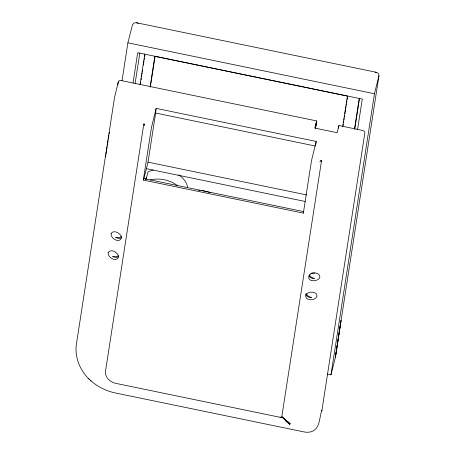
<?xml version="1.0" encoding="UTF-8"?>
<svg xmlns="http://www.w3.org/2000/svg" width="455" height="455" viewBox="0 0 455 455"><rect width="100%" height="100%" fill="white"/><g stroke="black" fill="none" stroke-linecap="round" stroke-linejoin="round"><path stroke-width="0.68" d="M327.52 374.061L330.984 374.778L335.363 357.471L378.975 75.678L378.679 73.795L376.695 72.368L136.568 22.773L135.038 22.75L133.787 23.211L132.513 24.775L127.889 42.81L122.031 80.683M321.475 161.184L321.446 161.559L321.526 160.729L281.708 417.332L280.906 417.462L116.241 383.451C112.55 382.655 108.972 380.693 106.811 377.531M143.604 124.829L143.803 124.022L105.429 371.627A12.643 8.639 14.2 0 0 106.777 376.814M105.748 155.627L105.532 156.998L105.861 155.695M105.958 154.256L107.124 146.72M107.334 145.35L108.08 140.555M108.29 139.184L108.5 137.814M108.717 136.443L108.927 135.072M117.868 84.732L118.3 81.923A2.81 1.922 14.2 0 1 121.343 80.592L316.583 120.916L315.872 125.534L316.777 121.957L315.508 128.446M133.036 82.901L137.706 52.689L362.282 99.076L357.619 129.237M135.129 83.35L139.804 53.15M140.038 84.852L144.815 53.991M140.561 83.339L140.777 81.934M141.101 79.83L141.317 78.431M141.533 77.026L141.755 75.621M141.971 74.222L142.188 72.817M142.404 71.412L142.62 70.013M143.382 65.105L143.598 63.7M143.814 62.295L144.03 60.896M144.246 59.491L144.468 58.092M144.684 56.687L144.9 55.282M150.184 86.342L154.831 56.306L347.41 96.085L342.643 126.871M150.326 87.15L155.081 56.414M143.308 180.066L143.689 178.565L303.741 211.62L303.36 213.128L143.308 180.066L151.464 127.44L156.167 108.387L316.225 141.442L315.713 144.741M315.508 146.066L155.456 113.005L156.167 108.387M143.74 179.111L148.029 162.162L155.582 113.306M303.36 213.128L311.516 160.496L316.225 141.442M338.497 128.168L338.907 125.529L362.413 130.38A2.81 1.922 14.2 0 1 364.87 132.849L321.981 410.08C319.251 416.757 320.417 427.006 313.04 431.022C310.054 432.546 306.556 432.506 303.354 431.795L115.53 393.001C106.18 391.055 97.262 386.693 90.244 380.187M343.11 125.586L343.326 124.187M343.542 122.787L343.758 121.388M343.974 119.989L344.19 118.59M344.407 117.191L344.623 115.786M344.947 113.687L345.595 109.49M345.811 108.091L346.027 106.692M346.249 105.293L346.465 103.894M346.682 102.494L346.898 101.095M347.114 99.696L347.438 97.597M354.468 129.14L359.24 98.28M354.775 129.027L359.547 98.172M330.984 374.778L374.454 93.741L378.975 75.678M143.678 124.511L143.803 124.033L144.679 124.096M118.3 81.923L114.512 97.58L76.724 342.149C73.784 356.492 80.143 371.621 91.097 380.989M109.137 133.702L109.467 132.394M155.456 113.005L155.906 111.213M146.095 179.276L147.915 172.064A23.853 16.3 14.2 0 1 153.307 169.999M316.583 120.916L314.775 128.077L337.098 132.689L338.907 125.529M321.475 161.241L321.469 160.769L320.508 160.416M121.764 236.987C120.427 239.131 117.362 238.505 115.598 237.277A5.619 3.839 14.2 0 0 121.735 236.145M118.818 256.011C117.487 258.156 114.421 257.53 112.658 256.296A5.619 3.839 14.2 0 0 117.947 255.881M321.122 160.712L319.837 161.866M310.828 273.387C319.689 270.532 324.358 279.637 313.7 280.82C305.897 280.974 308.035 272.073 314.871 273.21M375.096 72.191L376.695 72.368M127.889 42.81L374.454 93.741M148.029 162.162L306.687 194.933M146.47 168.686L305.203 201.474M136.568 22.773L138.303 23.279M280.906 417.462L280.007 417.047M288.095 422.138L281.941 416.916L289.642 424.123L287.503 422.399L285.774 420.75L289.937 424.014L281.941 416.916L290.279 423.838L285.006 419.647M88.395 378.435L89.322 379.305M144.724 125.694L143.996 124.124M308.979 275.542C309.525 277.931 312.369 278.659 314.507 278.386A5.619 3.839 14.2 0 1 309.48 274.86M306.027 293.776C305.805 296.614 309.235 297.798 311.567 297.405A5.619 3.839 14.2 0 1 306.539 293.885M178.559 174.788A23.853 16.3 14.2 0 1 187.579 187.05M198.556 190.309A23.853 16.3 14.2 0 1 199.785 190.372M201.013 190.474A23.853 16.3 14.2 0 1 210.108 192.704M150.167 179.998A23.853 16.3 14.2 0 1 177.774 185.856M145.81 179.031A19.81 13.536 14.2 0 1 146.521 177.916M145.765 179.213A19.81 13.536 14.2 0 1 146.476 178.093M321.981 410.08A2.81 1.922 14.2 0 1 321.469 410.956M108.159 252.644C107.573 257.598 116.213 262.586 118.596 257.109C118.772 252.679 110.559 248.049 108.159 252.644M111.1 233.62C110.519 238.574 119.159 243.567 121.542 238.084C121.718 233.654 113.5 229.024 111.1 233.62M340.977 320.684L335.363 357.471L340.977 320.684M305.777 294.959C304.605 301.051 314.928 301.216 316.868 296.472C317.835 290.921 307.853 291.058 305.777 294.959M289.733 424.094L285.774 420.75L289.733 424.094"/></g></svg>
